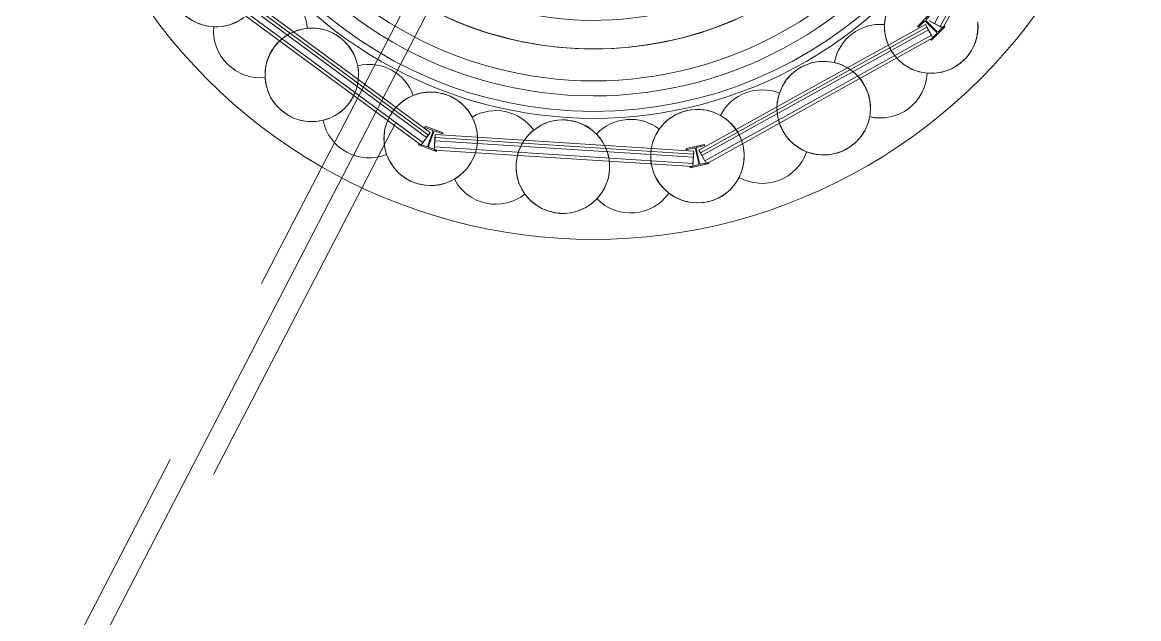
# Model space of a CAD drawing. Header units: metres. Extents: x 1753726 to 1755216, y 5920592 to 5921703.
# Drawn here: x 1753739.66 to 1753748.6, y 5920694.67 to 5920699.44 of the extents above; entities that cross this region are included whole.
import ezdxf

# ---------------------------------------------------------------- set-up
doc = ezdxf.new("R2010")
doc.units = ezdxf.units.M
doc.linetypes.add('CENTER', pattern=[50.8, 31.75, -6.35, 6.35, -6.35])
doc.linetypes.add('HIDDEN2', pattern=[4.7625, 3.175, -1.5875])
for name, color, linetype, lineweight in [('A-FLOR-____-OTLN', 9, 'Continuous', 9), ('A-WALL-____-OTLN', 2, 'Continuous', 9), ('P-PIPE-____-CNTR', 1, 'CENTER', 9), ('P-PIPE-____-OTLN', 6, 'HIDDEN2', 18), ('S-BEAM-____-OTLN', 7, 'Continuous', 9), ('S-FNDN-____-OTLN', 7, 'Continuous', 9)]:
    doc.layers.add(name, color=color, linetype=linetype, lineweight=lineweight)

# ---------------------------------------------------------------- blocks, each defined once
blk = doc.blocks.new('308492-ARUP-TUTB-MOD-0001_rvt-1-X-ARUP-GL-HERNE_BAY_ALIGNMENT')
at = {"layer": 'P-PIPE-____-CNTR'}
blk.add_line((1753730.0784, 5920674.7587), (1753743.1942, 5920700.0869), dxfattribs=at)
blk.add_line((1753730.0784, 5920674.7587), (1753743.1942, 5920700.0869), dxfattribs=at)
at = {"layer": 'P-PIPE-____-OTLN'}
for p, q in [((1753743.033, 5920700.1704), (1753729.9172, 5920674.8422)), ((1753730.2396, 5920674.6753), (1753743.3553, 5920700.0035))]:
    blk.add_line(p, q, dxfattribs=at)
blk = doc.blocks.new('Arup_Beam_Steel I Section_UC_AU1 - 150UC30-4477900-X-ARUP-GL-HERNE_BAY_ALIGNMENT')
at = {"layer": 'S-BEAM-____-OTLN'}
for p, q in [((1753746.9359, 5920699.52), (1753746.8284, 5920699.4111)), ((1753746.8284, 5920699.4111), (1753746.9359, 5920699.52)), ((1753746.8974, 5920699.4676), (1753746.9426, 5920699.5134)), ((1753746.9426, 5920699.5134), (1753746.8974, 5920699.4676)), ((1753746.9426, 5920699.5134), (1753746.9359, 5920699.52)), ((1753746.9359, 5920699.52), (1753746.9426, 5920699.5134)), ((1753746.8284, 5920699.4111), (1753746.8351, 5920699.4045)), ((1753746.8351, 5920699.4045), (1753746.8284, 5920699.4111)), ((1753746.8351, 5920699.4045), (1753746.8803, 5920699.4503)), ((1753746.8803, 5920699.4503), (1753746.8351, 5920699.4045)), ((1753746.8928, 5920699.4503), (1753746.9792, 5920699.3651)), ((1753746.9792, 5920699.3651), (1753746.8928, 5920699.4503)), ((1753746.9839, 5920699.3698), (1753746.8975, 5920699.455)), ((1753746.8975, 5920699.455), (1753746.9839, 5920699.3698)), ((1753746.9408, 5920699.3001), (1753747.0483, 5920699.409)), ((1753747.0483, 5920699.409), (1753746.9408, 5920699.3001)), ((1753747.0416, 5920699.4156), (1753746.9965, 5920699.3698)), ((1753746.9965, 5920699.3698), (1753747.0416, 5920699.4156)), ((1753747.0483, 5920699.409), (1753747.0416, 5920699.4156)), ((1753747.0416, 5920699.4156), (1753747.0483, 5920699.409)), ((1753746.9793, 5920699.3525), (1753746.9341, 5920699.3067)), ((1753746.9341, 5920699.3067), (1753746.9793, 5920699.3525)), ((1753746.9341, 5920699.3067), (1753746.9408, 5920699.3001)), ((1753746.9408, 5920699.3001), (1753746.9341, 5920699.3067))]:
    blk.add_line(p, q, dxfattribs=at)
for centre, major_axis, start_param, end_param in [((1753746.8866, 5920699.444), (-0.00422, 0.00783), 5.009635, 6.580431), ((1753746.8866, 5920699.444), (-0.00422, 0.00783), 5.009635, 6.580431), ((1753746.9037, 5920699.4614), (-0.00422, 0.00783), 0.297246, 1.868042), ((1753746.9037, 5920699.4614), (-0.00422, 0.00783), 0.297246, 1.868042), ((1753746.973, 5920699.3587), (0.00202, 0.00867), 4.162059, 5.732855), ((1753746.973, 5920699.3587), (0.00202, 0.00867), 4.162059, 5.732855), ((1753746.9901, 5920699.3761), (-0.00112, 0.00883), 2.236949, 3.807746), ((1753746.9901, 5920699.3761), (-0.00112, 0.00883), 2.236949, 3.807746)]:
    blk.add_ellipse(centre, major_axis=major_axis, ratio=1, start_param=start_param, end_param=end_param, dxfattribs=at)
blk = doc.blocks.new('Arup_Beam_Steel I Section_UC_AU1 - 150UC30-4477483-X-ARUP-GL-HERNE_BAY_ALIGNMENT')
at = {"layer": 'S-BEAM-____-OTLN'}
for p, q in [((1753745.1231, 5920698.4656), (1753744.9739, 5920698.4321)), ((1753744.9739, 5920698.4321), (1753745.1231, 5920698.4656)), ((1753744.9739, 5920698.4321), (1753744.9759, 5920698.4229)), ((1753744.9759, 5920698.4229), (1753744.9739, 5920698.4321)), ((1753744.9759, 5920698.4229), (1753745.0387, 5920698.437)), ((1753745.0387, 5920698.437), (1753744.9759, 5920698.4229)), ((1753745.0493, 5920698.4302), (1753745.0759, 5920698.3118)), ((1753745.0759, 5920698.3118), (1753745.0493, 5920698.4302)), ((1753745.0823, 5920698.3132), (1753745.0557, 5920698.4317)), ((1753745.0557, 5920698.4317), (1753745.0823, 5920698.3132)), ((1753745.0625, 5920698.4423), (1753745.1252, 5920698.4564)), ((1753745.1252, 5920698.4564), (1753745.0625, 5920698.4423)), ((1753745.1252, 5920698.4564), (1753745.1231, 5920698.4656)), ((1753745.1231, 5920698.4656), (1753745.1252, 5920698.4564)), ((1753745.1557, 5920698.3206), (1753745.0929, 5920698.3065)), ((1753745.0929, 5920698.3065), (1753745.1557, 5920698.3206)), ((1753745.1577, 5920698.3114), (1753745.1557, 5920698.3206)), ((1753745.1557, 5920698.3206), (1753745.1577, 5920698.3114)), ((1753745.0691, 5920698.3011), (1753745.0064, 5920698.2871)), ((1753745.0064, 5920698.2871), (1753745.0691, 5920698.3011)), ((1753745.0064, 5920698.2871), (1753745.0084, 5920698.2779)), ((1753745.0084, 5920698.2779), (1753745.0064, 5920698.2871)), ((1753745.0084, 5920698.2779), (1753745.1577, 5920698.3114)), ((1753745.1577, 5920698.3114), (1753745.0084, 5920698.2779))]:
    blk.add_line(p, q, dxfattribs=at)
for centre, major_axis, start_param, end_param in [((1753745.0406, 5920698.4283), (0.00556, 0.00695), 5.608131, 7.178928), ((1753745.0406, 5920698.4283), (0.00556, 0.00695), 5.608131, 7.178928), ((1753745.0644, 5920698.4336), (0.00011, 0.0089), 0.232833, 1.80363), ((1753745.0644, 5920698.4336), (0.00011, 0.0089), 0.232833, 1.80363), ((1753745.0672, 5920698.3098), (0.00011, 0.0089), 3.374426, 4.945222), ((1753745.0672, 5920698.3098), (0.00011, 0.0089), 3.374426, 4.945222), ((1753745.091, 5920698.3152), (0.00011, 0.0089), 1.80363, 3.374426), ((1753745.091, 5920698.3152), (0.00011, 0.0089), 1.80363, 3.374426)]:
    blk.add_ellipse(centre, major_axis=major_axis, ratio=1, start_param=start_param, end_param=end_param, dxfattribs=at)
blk = doc.blocks.new('Arup_Beam_Steel I Section_UC_AU1 - 150UC30-4477901-X-ARUP-GL-HERNE_BAY_ALIGNMENT')
at = {"layer": 'S-BEAM-____-OTLN'}
for p, q in [((1753742.8844, 5920698.6111), (1753742.8812, 5920698.6022)), ((1753742.8812, 5920698.6022), (1753742.8844, 5920698.6111)), ((1753742.8812, 5920698.6022), (1753742.9416, 5920698.5802)), ((1753742.9416, 5920698.5802), (1753742.8812, 5920698.6022)), ((1753743.0281, 5920698.5585), (1753742.8844, 5920698.6111)), ((1753742.8844, 5920698.6111), (1753743.0281, 5920698.5585)), ((1753742.9469, 5920698.5688), (1753742.9052, 5920698.4547)), ((1753742.9052, 5920698.4547), (1753742.9469, 5920698.5688)), ((1753742.9114, 5920698.4525), (1753742.9531, 5920698.5665)), ((1753742.9531, 5920698.5665), (1753742.9114, 5920698.4525)), ((1753742.9645, 5920698.5718), (1753743.0249, 5920698.5497)), ((1753743.0249, 5920698.5497), (1753742.9645, 5920698.5718)), ((1753743.0249, 5920698.5497), (1753743.0281, 5920698.5585)), ((1753743.0281, 5920698.5585), (1753743.0249, 5920698.5497)), ((1753742.8334, 5920698.4715), (1753742.8302, 5920698.4627)), ((1753742.8302, 5920698.4627), (1753742.8334, 5920698.4715)), ((1753742.8302, 5920698.4627), (1753742.9739, 5920698.4101)), ((1753742.9739, 5920698.4101), (1753742.8302, 5920698.4627)), ((1753742.8938, 5920698.4494), (1753742.8334, 5920698.4715)), ((1753742.8334, 5920698.4715), (1753742.8938, 5920698.4494)), ((1753742.9771, 5920698.419), (1753742.9167, 5920698.4411)), ((1753742.9167, 5920698.4411), (1753742.9771, 5920698.419)), ((1753742.9739, 5920698.4101), (1753742.9771, 5920698.419)), ((1753742.9771, 5920698.419), (1753742.9739, 5920698.4101))]:
    blk.add_line(p, q, dxfattribs=at)
for centre, major_axis, start_param, end_param in [((1753742.9385, 5920698.5718), (0.00155, 0.00876), 4.537134, 6.10793), ((1753742.9385, 5920698.5718), (0.00155, 0.00876), 4.537134, 6.10793), ((1753742.9614, 5920698.5634), (-0.00876, 0.00155), 4.537134, 6.10793), ((1753742.9614, 5920698.5634), (-0.00876, 0.00155), 4.537134, 6.10793), ((1753742.8968, 5920698.4578), (-0.00363, 0.00813), 2.371192, 3.941989), ((1753742.8968, 5920698.4578), (-0.00363, 0.00813), 2.371192, 3.941989), ((1753742.9198, 5920698.4494), (-0.00876, 0.00155), 6.10793, 7.678726), ((1753742.9198, 5920698.4494), (-0.00876, 0.00155), 6.10793, 7.678726)]:
    blk.add_ellipse(centre, major_axis=major_axis, ratio=1, start_param=start_param, end_param=end_param, dxfattribs=at)
blk = doc.blocks.new('308492-ARUP-STTW-MOD-0300_rvt-1-X-ARUP-GL-HERNE_BAY_ALIGNMENT')
at = {"layer": 'A-WALL-____-OTLN'}
for p, q in [((1753747.947, 5920701.2617), (1753746.9656, 5920699.4334)), ((1753746.9656, 5920699.4334), (1753747.947, 5920701.2617)), ((1753747.0097, 5920699.4098), (1753747.9911, 5920701.2381)), ((1753747.0317, 5920699.398), (1753748.0131, 5920701.2262)), ((1753748.0131, 5920701.2262), (1753747.0317, 5920699.398)), ((1753742.896, 5920698.5207), (1753741.226, 5920699.7523)), ((1753741.226, 5920699.7523), (1753742.896, 5920698.5207)), ((1753742.9109, 5920698.5408), (1753741.2409, 5920699.7724)), ((1753742.9257, 5920698.561), (1753741.2557, 5920699.7925)), ((1753741.2557, 5920699.7925), (1753742.9257, 5920698.561)), ((1753742.9257, 5920698.561), (1753741.2557, 5920699.7925)), ((1753741.2557, 5920699.7925), (1753742.9257, 5920698.561)), ((1753741.1815, 5920699.6919), (1753742.8515, 5920698.4604)), ((1753742.8515, 5920698.4604), (1753741.1815, 5920699.6919)), ((1753741.1964, 5920699.712), (1753742.8664, 5920698.4805)), ((1753746.8911, 5920699.4278), (1753745.0771, 5920698.4204)), ((1753745.0771, 5920698.4204), (1753746.8911, 5920699.4278)), ((1753746.8911, 5920699.4278), (1753745.0771, 5920698.4204)), ((1753745.0771, 5920698.4204), (1753746.8911, 5920699.4278)), ((1753746.9033, 5920699.406), (1753745.0893, 5920698.3985)), ((1753746.8911, 5920699.4278), (1753746.9154, 5920699.3841)), ((1753746.9154, 5920699.3841), (1753746.8911, 5920699.4278)), ((1753746.8911, 5920699.4278), (1753746.9518, 5920699.3186)), ((1753746.8911, 5920699.4278), (1753746.9033, 5920699.406)), ((1753746.9397, 5920699.3404), (1753746.9033, 5920699.406)), ((1753746.9656, 5920699.4334), (1753746.9216, 5920699.4571)), ((1753746.9656, 5920699.4334), (1753746.9216, 5920699.4571)), ((1753747.0317, 5920699.398), (1753746.9216, 5920699.4571)), ((1753747.0097, 5920699.4098), (1753746.9436, 5920699.4453)), ((1753747.0317, 5920699.398), (1753747.0097, 5920699.4098)), ((1753746.9154, 5920699.3841), (1753745.1014, 5920698.3767)), ((1753745.1014, 5920698.3767), (1753746.9154, 5920699.3841)), ((1753745.1257, 5920698.3329), (1753746.9397, 5920699.3404)), ((1753745.1378, 5920698.3111), (1753746.9518, 5920699.3186)), ((1753746.9518, 5920699.3186), (1753745.1378, 5920698.3111)), ((1753746.9397, 5920699.3404), (1753746.9518, 5920699.3186)), ((1753742.9257, 5920698.561), (1753742.8515, 5920698.4604)), ((1753742.8664, 5920698.4805), (1753742.9109, 5920698.5408)), ((1753742.9257, 5920698.561), (1753742.896, 5920698.5207)), ((1753742.896, 5920698.5207), (1753742.9257, 5920698.561)), ((1753742.9257, 5920698.561), (1753742.9109, 5920698.5408)), ((1753742.9569, 5920698.4207), (1753742.965, 5920698.5454)), ((1753742.9585, 5920698.4456), (1753742.9634, 5920698.5205)), ((1753742.9618, 5920698.4955), (1753742.965, 5920698.5454)), ((1753742.9618, 5920698.4955), (1753742.965, 5920698.5454)), ((1753745.0325, 5920698.3623), (1753742.9618, 5920698.4955)), ((1753742.9618, 5920698.4955), (1753745.0325, 5920698.3623)), ((1753742.9634, 5920698.5205), (1753742.965, 5920698.5454)), ((1753745.0341, 5920698.3873), (1753742.9634, 5920698.5205)), ((1753745.0357, 5920698.4122), (1753742.965, 5920698.5454)), ((1753742.965, 5920698.5454), (1753745.0357, 5920698.4122)), ((1753745.0357, 5920698.4122), (1753742.965, 5920698.5454)), ((1753742.965, 5920698.5454), (1753745.0357, 5920698.4122)), ((1753742.8664, 5920698.4805), (1753742.8515, 5920698.4604)), ((1753742.9569, 5920698.4207), (1753742.9585, 5920698.4456)), ((1753742.9569, 5920698.4207), (1753745.0277, 5920698.2875)), ((1753745.0277, 5920698.2875), (1753742.9569, 5920698.4207)), ((1753742.9585, 5920698.4456), (1753745.0293, 5920698.3124)), ((1753745.0357, 5920698.4122), (1753745.0277, 5920698.2875)), ((1753745.0357, 5920698.4122), (1753745.0325, 5920698.3623)), ((1753745.0325, 5920698.3623), (1753745.0357, 5920698.4122)), ((1753745.0357, 5920698.4122), (1753745.0341, 5920698.3873)), ((1753745.1014, 5920698.3767), (1753745.0771, 5920698.4204)), ((1753745.1014, 5920698.3767), (1753745.0771, 5920698.4204)), ((1753745.1378, 5920698.3111), (1753745.0771, 5920698.4204)), ((1753745.0893, 5920698.3985), (1753745.0771, 5920698.4204)), ((1753745.0293, 5920698.3124), (1753745.0341, 5920698.3873)), ((1753745.1257, 5920698.3329), (1753745.0893, 5920698.3985)), ((1753745.1378, 5920698.3111), (1753745.1257, 5920698.3329)), ((1753745.0293, 5920698.3124), (1753745.0277, 5920698.2875))]:
    blk.add_line(p, q, dxfattribs=at)
at = {"layer": 'S-BEAM-____-OTLN'}
for radius in [3.405, 3.405, 3.405, 3.405, 3.105, 3.105, 3.105, 3.105]:
    blk.add_arc((1753744.234, 5920702.0796), radius, 176.28086, 356.28086, dxfattribs=at)
at = {"layer": 'S-FNDN-____-OTLN', "flags": 128}
for points in [[(1753741.1909, 5920699.408), (1753741.1314, 5920699.4153), (1753741.0739, 5920699.4319), (1753741.0198, 5920699.4576), (1753740.9704, 5920699.4915), (1753740.9271, 5920699.5328), (1753740.8909, 5920699.5805), (1753740.8627, 5920699.6334), (1753740.8434, 5920699.6901), (1753740.8333, 5920699.7491), (1753740.8327, 5920699.809), (1753740.8417, 5920699.8682)], [(1753740.8417, 5920699.8682), (1753740.8327, 5920699.809), (1753740.8333, 5920699.7491), (1753740.8434, 5920699.6901), (1753740.8627, 5920699.6334), (1753740.8909, 5920699.5805), (1753740.9271, 5920699.5328), (1753740.9704, 5920699.4915), (1753741.0198, 5920699.4576), (1753741.0739, 5920699.4319), (1753741.1314, 5920699.4153), (1753741.1909, 5920699.408)], [(1753746.5637, 5920699.4259), (1753746.5713, 5920699.4868), (1753746.5887, 5920699.5455), (1753746.6154, 5920699.6007), (1753746.6508, 5920699.6508), (1753746.6939, 5920699.6944), (1753746.7435, 5920699.7304), (1753746.7983, 5920699.7579), (1753746.8569, 5920699.7761), (1753746.9176, 5920699.7845)], [(1753746.9176, 5920699.7845), (1753746.8569, 5920699.7761), (1753746.7983, 5920699.7579), (1753746.7435, 5920699.7304), (1753746.6939, 5920699.6944), (1753746.6508, 5920699.6508), (1753746.6154, 5920699.6007), (1753746.5887, 5920699.5455), (1753746.5713, 5920699.4868), (1753746.5637, 5920699.4259)], [(1753741.4334, 5920699.4839), (1753741.3787, 5920699.4493), (1753741.3188, 5920699.4247), (1753741.2556, 5920699.4108), (1753741.1909, 5920699.408)], [(1753741.1909, 5920699.408), (1753741.2556, 5920699.4108), (1753741.3188, 5920699.4247), (1753741.3787, 5920699.4493), (1753741.4334, 5920699.4839)], [(1753741.6749, 5920699.2456), (1753741.7087, 5920699.2852), (1753741.7476, 5920699.3198), (1753741.791, 5920699.3487), (1753741.8379, 5920699.3712), (1753741.8875, 5920699.3871), (1753741.9389, 5920699.3959)], [(1753741.9389, 5920699.3959), (1753741.8875, 5920699.3871), (1753741.8379, 5920699.3712), (1753741.791, 5920699.3487), (1753741.7476, 5920699.3198), (1753741.7087, 5920699.2852), (1753741.6749, 5920699.2456)], [(1753741.9389, 5920699.3959), (1753742.0002, 5920699.397), (1753742.0609, 5920699.3882), (1753742.1193, 5920699.3696), (1753742.1739, 5920699.3417), (1753742.2232, 5920699.3052), (1753742.2659, 5920699.2613), (1753742.3009, 5920699.2109), (1753742.3272, 5920699.1555), (1753742.3442, 5920699.0966)], [(1753742.3442, 5920699.0966), (1753742.3272, 5920699.1555), (1753742.3009, 5920699.2109), (1753742.2659, 5920699.2613), (1753742.2232, 5920699.3052), (1753742.1739, 5920699.3417), (1753742.1193, 5920699.3696), (1753742.0609, 5920699.3882), (1753742.0002, 5920699.397), (1753741.9389, 5920699.3959)], [(1753746.6749, 5920699.1432), (1753746.6405, 5920699.1823), (1753746.6118, 5920699.2258), (1753746.5894, 5920699.2728), (1753746.5737, 5920699.3225), (1753746.5651, 5920699.3738), (1753746.5637, 5920699.4259)], [(1753746.5637, 5920699.4259), (1753746.5651, 5920699.3738), (1753746.5737, 5920699.3225), (1753746.5894, 5920699.2728), (1753746.6118, 5920699.2258), (1753746.6405, 5920699.1823), (1753746.6749, 5920699.1432)], [(1753747.3115, 5920699.4477), (1753747.3127, 5920699.3878), (1753747.3044, 5920699.3284), (1753747.2867, 5920699.2712), (1753747.2602, 5920699.2175), (1753747.2254, 5920699.1687), (1753747.1833, 5920699.1261), (1753747.135, 5920699.0907), (1753747.0817, 5920699.0635), (1753747.0247, 5920699.0451), (1753746.9655, 5920699.036), (1753746.9056, 5920699.0365)], [(1753746.9056, 5920699.0365), (1753746.9655, 5920699.036), (1753747.0247, 5920699.0451), (1753747.0817, 5920699.0635), (1753747.135, 5920699.0907), (1753747.1833, 5920699.1261), (1753747.2254, 5920699.1687), (1753747.2602, 5920699.2175), (1753747.2867, 5920699.2712), (1753747.3044, 5920699.3284), (1753747.3127, 5920699.3878), (1753747.3115, 5920699.4477)], [(1753741.6021, 5920699.0021), (1753741.6028, 5920699.0539), (1753741.6106, 5920699.1051), (1753741.6255, 5920699.1547), (1753741.647, 5920699.2018), (1753741.6749, 5920699.2456)], [(1753741.6749, 5920699.2456), (1753741.647, 5920699.2018), (1753741.6255, 5920699.1547), (1753741.6106, 5920699.1051), (1753741.6028, 5920699.0539), (1753741.6021, 5920699.0021)], [(1753745.7217, 5920698.877), (1753745.7461, 5920698.9333), (1753745.7794, 5920698.9848), (1753745.8206, 5920699.0302), (1753745.8687, 5920699.0683), (1753745.9223, 5920699.098), (1753745.98, 5920699.1186), (1753746.0404, 5920699.1295), (1753746.1017, 5920699.1304), (1753746.1623, 5920699.1214)], [(1753746.1623, 5920699.1214), (1753746.1017, 5920699.1304), (1753746.0404, 5920699.1295), (1753745.98, 5920699.1186), (1753745.9223, 5920699.098), (1753745.8687, 5920699.0683), (1753745.8206, 5920699.0302), (1753745.7794, 5920698.9848), (1753745.7461, 5920698.9333), (1753745.7217, 5920698.877)], [(1753746.1623, 5920699.1214), (1753746.2218, 5920699.1021), (1753746.2772, 5920699.0732), (1753746.327, 5920699.0355), (1753746.3699, 5920698.9901), (1753746.4047, 5920698.9381)], [(1753746.4047, 5920698.9381), (1753746.3699, 5920698.9901), (1753746.327, 5920699.0355), (1753746.2772, 5920699.0732), (1753746.2218, 5920699.1021), (1753746.1623, 5920699.1214)], [(1753746.9056, 5920699.0365), (1753746.8544, 5920699.0446), (1753746.8048, 5920699.0596), (1753746.7578, 5920699.0814), (1753746.7142, 5920699.1094), (1753746.6749, 5920699.1432)], [(1753746.6749, 5920699.1432), (1753746.7142, 5920699.1094), (1753746.7578, 5920699.0814), (1753746.8048, 5920699.0596), (1753746.8544, 5920699.0446), (1753746.9056, 5920699.0365)], [(1753742.3442, 5920699.0966), (1753742.3513, 5920699.0345), (1753742.3481, 5920698.9721), (1753742.3345, 5920698.9111), (1753742.311, 5920698.8532), (1753742.2782, 5920698.8)], [(1753742.2782, 5920698.8), (1753742.311, 5920698.8532), (1753742.3345, 5920698.9111), (1753742.3481, 5920698.9721), (1753742.3513, 5920699.0345), (1753742.3442, 5920699.0966)], [(1753742.0668, 5920698.6588), (1753742.0077, 5920698.6491), (1753741.9478, 5920698.6489), (1753741.8887, 5920698.6582), (1753741.8317, 5920698.6769), (1753741.7785, 5920698.7043), (1753741.7303, 5920698.7399), (1753741.6884, 5920698.7827), (1753741.6539, 5920698.8316), (1753741.6276, 5920698.8854), (1753741.6102, 5920698.9427), (1753741.6021, 5920699.0021)], [(1753741.6021, 5920699.0021), (1753741.6102, 5920698.9427), (1753741.6276, 5920698.8854), (1753741.6539, 5920698.8316), (1753741.6884, 5920698.7827), (1753741.7303, 5920698.7399), (1753741.7785, 5920698.7043), (1753741.8317, 5920698.6769), (1753741.8887, 5920698.6582), (1753741.9478, 5920698.6489), (1753742.0077, 5920698.6491), (1753742.0668, 5920698.6588)], [(1753742.5769, 5920698.6394), (1753742.5982, 5920698.687), (1753742.6258, 5920698.7311), (1753742.6593, 5920698.771), (1753742.698, 5920698.8059), (1753742.7411, 5920698.8351), (1753742.7879, 5920698.858)], [(1753742.7879, 5920698.858), (1753742.7411, 5920698.8351), (1753742.698, 5920698.8059), (1753742.6593, 5920698.771), (1753742.6258, 5920698.7311), (1753742.5982, 5920698.687), (1753742.5769, 5920698.6394)], [(1753742.7879, 5920698.858), (1753742.8464, 5920698.8764), (1753742.9071, 5920698.885), (1753742.9684, 5920698.8835), (1753743.0287, 5920698.8722), (1753743.0863, 5920698.8511), (1753743.1396, 5920698.821), (1753743.1874, 5920698.7825), (1753743.2283, 5920698.7368), (1753743.2611, 5920698.685)], [(1753743.2611, 5920698.685), (1753743.2283, 5920698.7368), (1753743.1874, 5920698.7825), (1753743.1396, 5920698.821), (1753743.0863, 5920698.8511), (1753743.0287, 5920698.8722), (1753742.9684, 5920698.8835), (1753742.9071, 5920698.885), (1753742.8464, 5920698.8764), (1753742.7879, 5920698.858)], [(1753745.7488, 5920698.5744), (1753745.7267, 5920698.6217), (1753745.7114, 5920698.6714), (1753745.7032, 5920698.7229), (1753745.7022, 5920698.775), (1753745.7084, 5920698.8267), (1753745.7217, 5920698.877)], [(1753745.7217, 5920698.877), (1753745.7084, 5920698.8267), (1753745.7022, 5920698.775), (1753745.7032, 5920698.7229), (1753745.7114, 5920698.6714), (1753745.7267, 5920698.6217), (1753745.7488, 5920698.5744)], [(1753746.4047, 5920698.9381), (1753746.4311, 5920698.879), (1753746.4469, 5920698.8162), (1753746.4517, 5920698.7517), (1753746.4453, 5920698.6872)], [(1753746.4453, 5920698.6872), (1753746.4517, 5920698.7517), (1753746.4469, 5920698.8162), (1753746.4311, 5920698.879), (1753746.4047, 5920698.9381)], [(1753742.2782, 5920698.8), (1753742.2353, 5920698.7515), (1753742.1848, 5920698.711), (1753742.1281, 5920698.6798), (1753742.0668, 5920698.6588)], [(1753742.0668, 5920698.6588), (1753742.1281, 5920698.6798), (1753742.1848, 5920698.711), (1753742.2353, 5920698.7515), (1753742.2782, 5920698.8)], [(1753743.2611, 5920698.685), (1753743.2855, 5920698.6275), (1753743.2999, 5920698.5667), (1753743.3041, 5920698.5043), (1753743.2978, 5920698.4421), (1753743.2813, 5920698.3818)], [(1753743.2813, 5920698.3818), (1753743.2978, 5920698.4421), (1753743.3041, 5920698.5043), (1753743.2999, 5920698.5667), (1753743.2855, 5920698.6275), (1753743.2611, 5920698.685)], [(1753744.7592, 5920698.5876), (1753744.7985, 5920698.6347), (1753744.8449, 5920698.6748), (1753744.8972, 5920698.7067), (1753744.9541, 5920698.7297), (1753745.0139, 5920698.7431), (1753745.0751, 5920698.7466), (1753745.1361, 5920698.7401), (1753745.1952, 5920698.7237), (1753745.2508, 5920698.6979)], [(1753745.2508, 5920698.6979), (1753745.1952, 5920698.7237), (1753745.1361, 5920698.7401), (1753745.0751, 5920698.7466), (1753745.0139, 5920698.7431), (1753744.9541, 5920698.7297), (1753744.8972, 5920698.7067), (1753744.8449, 5920698.6748), (1753744.7985, 5920698.6347), (1753744.7592, 5920698.5876)], [(1753745.2508, 5920698.6979), (1753745.3024, 5920698.6627), (1753745.3474, 5920698.6193), (1753745.3846, 5920698.5691), (1753745.413, 5920698.5134), (1753745.4317, 5920698.4538)], [(1753745.4317, 5920698.4538), (1753745.413, 5920698.5134), (1753745.3846, 5920698.5691), (1753745.3474, 5920698.6193), (1753745.3024, 5920698.6627), (1753745.2508, 5920698.6979)], [(1753746.4453, 5920698.6872), (1753746.4296, 5920698.6294), (1753746.4049, 5920698.5749), (1753746.3719, 5920698.5249), (1753746.3313, 5920698.4809), (1753746.2842, 5920698.4439), (1753746.2318, 5920698.4148), (1753746.1754, 5920698.3945), (1753746.1166, 5920698.3834), (1753746.0567, 5920698.3818), (1753745.9974, 5920698.3898), (1753745.94, 5920698.4071)], [(1753745.94, 5920698.4071), (1753745.9974, 5920698.3898), (1753746.0567, 5920698.3818), (1753746.1166, 5920698.3834), (1753746.1754, 5920698.3945), (1753746.2318, 5920698.4148), (1753746.2842, 5920698.4439), (1753746.3313, 5920698.4809), (1753746.3719, 5920698.5249), (1753746.4049, 5920698.5749), (1753746.4296, 5920698.6294), (1753746.4453, 5920698.6872)], [(1753742.5757, 5920698.3852), (1753742.5618, 5920698.4351), (1753742.5549, 5920698.4865), (1753742.5552, 5920698.5383), (1753742.5625, 5920698.5896), (1753742.5769, 5920698.6394)], [(1753742.5769, 5920698.6394), (1753742.5625, 5920698.5896), (1753742.5552, 5920698.5383), (1753742.5549, 5920698.4865), (1753742.5618, 5920698.4351), (1753742.5757, 5920698.3852)], [(1753743.7541, 5920698.5811), (1753743.8051, 5920698.6152), (1753743.8609, 5920698.6406), (1753743.9201, 5920698.6565), (1753743.9811, 5920698.6625), (1753744.0423, 5920698.6585), (1753744.102, 5920698.6446), (1753744.1587, 5920698.6212), (1753744.2108, 5920698.5888), (1753744.2569, 5920698.5484)], [(1753744.2569, 5920698.5484), (1753744.2108, 5920698.5888), (1753744.1587, 5920698.6212), (1753744.102, 5920698.6446), (1753744.0423, 5920698.6585), (1753743.9811, 5920698.6625), (1753743.9201, 5920698.6565), (1753743.8609, 5920698.6406), (1753743.8051, 5920698.6152), (1753743.7541, 5920698.5811)], [(1753744.6999, 5920698.2896), (1753744.692, 5920698.3412), (1753744.6914, 5920698.3933), (1753744.698, 5920698.4449), (1753744.7117, 5920698.4952), (1753744.7322, 5920698.5431), (1753744.7592, 5920698.5876)], [(1753744.7592, 5920698.5876), (1753744.7322, 5920698.5431), (1753744.7117, 5920698.4952), (1753744.698, 5920698.4449), (1753744.6914, 5920698.3933), (1753744.692, 5920698.3412), (1753744.6999, 5920698.2896)], [(1753743.6133, 5920698.3119), (1753743.6203, 5920698.3635), (1753743.6343, 5920698.4137), (1753743.6552, 5920698.4614), (1753743.6825, 5920698.5058), (1753743.7157, 5920698.5459), (1753743.7541, 5920698.5811)], [(1753743.7541, 5920698.5811), (1753743.7157, 5920698.5459), (1753743.6825, 5920698.5058), (1753743.6552, 5920698.4614), (1753743.6343, 5920698.4137), (1753743.6203, 5920698.3635), (1753743.6133, 5920698.3119)], [(1753744.2569, 5920698.5484), (1753744.2965, 5920698.5001), (1753744.3275, 5920698.4458), (1753744.349, 5920698.3872), (1753744.3605, 5920698.3257), (1753744.3617, 5920698.2632)], [(1753744.3617, 5920698.2632), (1753744.3605, 5920698.3257), (1753744.349, 5920698.3872), (1753744.3275, 5920698.4458), (1753744.2965, 5920698.5001), (1753744.2569, 5920698.5484)], [(1753745.94, 5920698.4071), (1753745.8932, 5920698.4292), (1753745.8499, 5920698.4577), (1753745.8109, 5920698.4918), (1753745.777, 5920698.5309), (1753745.7488, 5920698.5744)], [(1753745.7488, 5920698.5744), (1753745.777, 5920698.5309), (1753745.8109, 5920698.4918), (1753745.8499, 5920698.4577), (1753745.8932, 5920698.4292), (1753745.94, 5920698.4071)], [(1753745.4317, 5920698.4538), (1753745.4404, 5920698.3897), (1753745.4379, 5920698.325), (1753745.4243, 5920698.2617), (1753745.4, 5920698.2016)], [(1753745.4, 5920698.2016), (1753745.4243, 5920698.2617), (1753745.4379, 5920698.325), (1753745.4404, 5920698.3897), (1753745.4317, 5920698.4538)], [(1753743.1183, 5920698.1868), (1753743.0644, 5920698.1608), (1753743.007, 5920698.1438), (1753742.9476, 5920698.1361), (1753742.8877, 5920698.1379), (1753742.8289, 5920698.1493), (1753742.7726, 5920698.1698), (1753742.7204, 5920698.1991), (1753742.6735, 5920698.2363), (1753742.633, 5920698.2805), (1753742.6002, 5920698.3306), (1753742.5757, 5920698.3852)], [(1753742.5757, 5920698.3852), (1753742.6002, 5920698.3306), (1753742.633, 5920698.2805), (1753742.6735, 5920698.2363), (1753742.7204, 5920698.1991), (1753742.7726, 5920698.1698), (1753742.8289, 5920698.1493), (1753742.8877, 5920698.1379), (1753742.9476, 5920698.1361), (1753743.007, 5920698.1438), (1753743.0644, 5920698.1608), (1753743.1183, 5920698.1868)], [(1753743.2813, 5920698.3818), (1753743.2539, 5920698.3232), (1753743.2169, 5920698.2701), (1753743.1712, 5920698.2242), (1753743.1183, 5920698.1868)], [(1753743.1183, 5920698.1868), (1753743.1712, 5920698.2242), (1753743.2169, 5920698.2701), (1753743.2539, 5920698.3232), (1753743.2813, 5920698.3818)], [(1753743.6837, 5920698.0677), (1753743.6563, 5920698.1117), (1753743.6352, 5920698.159), (1753743.6209, 5920698.2088), (1753743.6135, 5920698.26), (1753743.6133, 5920698.3119)], [(1753743.6133, 5920698.3119), (1753743.6135, 5920698.26), (1753743.6209, 5920698.2088), (1753743.6352, 5920698.159), (1753743.6563, 5920698.1117), (1753743.6837, 5920698.0677)], [(1753744.3617, 5920698.2632), (1753744.3519, 5920698.1992), (1753744.3313, 5920698.1379), (1753744.3004, 5920698.081), (1753744.2602, 5920698.0302)], [(1753744.2602, 5920698.0302), (1753744.3004, 5920698.081), (1753744.3313, 5920698.1379), (1753744.3519, 5920698.1992), (1753744.3617, 5920698.2632)], [(1753744.8363, 5920698.0752), (1753744.7976, 5920698.1096), (1753744.764, 5920698.1491), (1753744.7362, 5920698.1928), (1753744.7147, 5920698.24), (1753744.6999, 5920698.2896)], [(1753744.6999, 5920698.2896), (1753744.7147, 5920698.24), (1753744.7362, 5920698.1928), (1753744.764, 5920698.1491), (1753744.7976, 5920698.1096), (1753744.8363, 5920698.0752)], [(1753745.4, 5920698.2016), (1753745.3687, 5920698.1506), (1753745.3296, 5920698.1052), (1753745.2838, 5920698.0666), (1753745.2324, 5920698.0358), (1753745.1768, 5920698.0135), (1753745.1184, 5920698.0004), (1753745.0586, 5920697.9968), (1753744.999, 5920698.0027), (1753744.9411, 5920698.0181), (1753744.8864, 5920698.0424), (1753744.8363, 5920698.0752)], [(1753744.8363, 5920698.0752), (1753744.8864, 5920698.0424), (1753744.9411, 5920698.0181), (1753744.999, 5920698.0027), (1753745.0586, 5920697.9968), (1753745.1184, 5920698.0004), (1753745.1768, 5920698.0135), (1753745.2324, 5920698.0358), (1753745.2838, 5920698.0666), (1753745.3296, 5920698.1052), (1753745.3687, 5920698.1506), (1753745.4, 5920698.2016)], [(1753744.2602, 5920698.0302), (1753744.2158, 5920697.9901), (1753744.1655, 5920697.9575), (1753744.1107, 5920697.9334), (1753744.0527, 5920697.9183), (1753743.9931, 5920697.9126), (1753743.9333, 5920697.9165), (1753743.875, 5920697.9298), (1753743.8194, 5920697.9523), (1753743.7682, 5920697.9834), (1753743.7226, 5920698.0221), (1753743.6837, 5920698.0677)], [(1753743.6837, 5920698.0677), (1753743.7226, 5920698.0221), (1753743.7682, 5920697.9834), (1753743.8194, 5920697.9523), (1753743.875, 5920697.9298), (1753743.9333, 5920697.9165), (1753743.9931, 5920697.9126), (1753744.0527, 5920697.9183), (1753744.1107, 5920697.9334), (1753744.1655, 5920697.9575), (1753744.2158, 5920697.9901), (1753744.2602, 5920698.0302)]]:
    blk.add_lwpolyline(points, dxfattribs=at)
at = {"layer": 'S-FNDN-____-OTLN'}
for centre, radius, start, end in [((1753744.234, 5920702.0796), 4.375, 176.28086, 356.28086), ((1753744.234, 5920702.0796), 4.375, 176.28086, 356.28086), ((1753744.234, 5920702.0796), 3.225, 176.28086, 356.28086), ((1753744.234, 5920702.0796), 3.225, 176.28086, 356.28086), ((1753741.2068, 5920699.7826), 0.375, 166.8043, 267.5756), ((1753741.2068, 5920699.7826), 0.375, 166.8043, 267.5756), ((1753741.5645, 5920699.3752), 0.375, 3.16794, 87.5756), ((1753741.5645, 5920699.3752), 0.375, 3.16794, 87.5756), ((1753746.9384, 5920699.41), 0.375, 93.16794, 177.5756), ((1753741.2068, 5920699.7826), 0.375, 267.5756, 307.18995), ((1753741.5645, 5920699.3752), 0.375, 174.98612, 275.75742), ((1753741.5645, 5920699.3752), 0.375, 174.98612, 275.75742), ((1753741.5645, 5920699.3752), 0.375, 174.98612, 275.75742), ((1753741.5645, 5920699.3752), 0.375, 174.98612, 275.75742), ((1753741.9765, 5920699.0228), 0.375, 11.34976, 95.75742), ((1753741.9765, 5920699.0228), 0.375, 11.34976, 95.75742), ((1753746.9384, 5920699.41), 0.375, 177.5756, 225.37177), ((1753746.9384, 5920699.41), 0.375, 177.5756, 225.37177), ((1753746.9384, 5920699.41), 0.375, 264.98612, 5.75742), ((1753746.9384, 5920699.41), 0.375, 264.98612, 5.75742), ((1753741.9765, 5920699.0228), 0.375, 143.55359, 183.16794), ((1753746.0767, 5920698.7563), 0.375, 29.00813, 76.8043), ((1753746.9384, 5920699.41), 0.375, 225.37177, 264.98612), ((1753746.9384, 5920699.41), 0.375, 225.37177, 264.98612), ((1753741.9765, 5920699.0228), 0.375, 323.55359, 11.34976), ((1753742.4345, 5920698.7326), 0.375, 19.53157, 103.93924), ((1753742.4345, 5920698.7326), 0.375, 19.53157, 103.93924), ((1753746.5309, 5920699.0523), 0.375, 256.8043, 357.5756), ((1753746.5309, 5920699.0523), 0.375, 256.8043, 357.5756), ((1753746.5309, 5920699.0523), 0.375, 256.8043, 357.5756), ((1753742.9291, 5920698.5106), 0.375, 112.12106, 159.91722), ((1753742.9291, 5920698.5106), 0.375, 112.12106, 159.91722), ((1753742.9291, 5920698.5106), 0.375, 27.71339, 112.12106), ((1753742.9291, 5920698.5106), 0.375, 27.71339, 112.12106), ((1753746.0767, 5920698.7563), 0.375, 161.21196, 209.00813), ((1753741.9765, 5920699.0228), 0.375, 283.93924, 323.55359), ((1753741.9765, 5920699.0228), 0.375, 283.93924, 323.55359), ((1753743.4503, 5920698.3612), 0.375, 35.89521, 120.30287), ((1753743.4503, 5920698.3612), 0.375, 35.89521, 120.30287), ((1753743.4503, 5920698.3612), 0.375, 35.89521, 120.30287), ((1753743.4503, 5920698.3612), 0.375, 35.89521, 120.30287), ((1753742.9291, 5920698.5106), 0.375, 339.91722, 27.71339), ((1753745.0658, 5920698.3717), 0.375, 60.44067, 144.84833), ((1753745.0658, 5920698.3717), 0.375, 60.44067, 144.84833), ((1753745.0658, 5920698.3717), 0.375, 12.6445, 60.44067), ((1753745.0658, 5920698.3717), 0.375, 12.6445, 60.44067), ((1753746.0767, 5920698.7563), 0.375, 248.62248, 349.39378), ((1753746.0767, 5920698.7563), 0.375, 248.62248, 349.39378), ((1753742.9291, 5920698.5106), 0.375, 159.91722, 199.53157), ((1753742.9291, 5920698.5106), 0.375, 159.91722, 199.53157), ((1753743.9875, 5920698.2876), 0.375, 44.07703, 128.48469), ((1753743.9875, 5920698.2876), 0.375, 44.07703, 128.48469), ((1753744.5297, 5920698.2911), 0.375, 52.25885, 136.66651), ((1753744.5297, 5920698.2911), 0.375, 52.25885, 136.66651), ((1753745.0658, 5920698.3717), 0.375, 144.84833, 192.6445), ((1753743.9875, 5920698.2876), 0.375, 356.28086, 44.07703), ((1753743.9875, 5920698.2876), 0.375, 356.28086, 44.07703), ((1753746.0767, 5920698.7563), 0.375, 209.00813, 248.62248), ((1753745.0658, 5920698.3717), 0.375, 333.03015, 12.6445), ((1753745.585, 5920698.5278), 0.375, 240.44067, 341.21196), ((1753745.585, 5920698.5278), 0.375, 240.44067, 341.21196), ((1753745.585, 5920698.5278), 0.375, 240.44067, 341.21196), ((1753745.585, 5920698.5278), 0.375, 240.44067, 341.21196), ((1753742.9291, 5920698.5106), 0.375, 199.53157, 300.30287), ((1753742.9291, 5920698.5106), 0.375, 199.53157, 300.30287), ((1753742.9291, 5920698.5106), 0.375, 300.30287, 339.91722), ((1753742.9291, 5920698.5106), 0.375, 300.30287, 339.91722), ((1753743.9875, 5920698.2876), 0.375, 176.28086, 215.89521), ((1753743.9875, 5920698.2876), 0.375, 176.28086, 215.89521), ((1753743.9875, 5920698.2876), 0.375, 316.66651, 356.28086), ((1753743.9875, 5920698.2876), 0.375, 316.66651, 356.28086), ((1753745.0658, 5920698.3717), 0.375, 232.25885, 333.03015), ((1753745.0658, 5920698.3717), 0.375, 232.25885, 333.03015), ((1753743.9875, 5920698.2876), 0.375, 215.89521, 316.66651), ((1753743.9875, 5920698.2876), 0.375, 215.89521, 316.66651), ((1753744.5297, 5920698.2911), 0.375, 224.07703, 324.84833)]:
    blk.add_arc(centre, radius, start, end, dxfattribs=at)
for centre, major_axis, start_param, end_param in [((1753741.5645, 5920699.3752), (0.153, 0.3423), 5.188062, 6.661254), ((1753741.5645, 5920699.3752), (0.153, 0.3423), 5.188062, 6.661254), ((1753746.9384, 5920699.41), (-0.1185, 0.3558), 6.016829, 7.490021), ((1753741.2068, 5920699.7826), (0.375, 0), 4.670075, 5.361476), ((1753741.9765, 5920699.0228), (0.1601, 0.3391), 0.54164, 1.37584), ((1753741.9765, 5920699.0228), (0.371, 0.0544), 1.52569, 2.35989), ((1753746.5309, 5920699.0523), (0.3273, 0.183), 0.973468, 2.446659), ((1753746.5309, 5920699.0523), (0.342, 0.1538), 1.060656, 2.533848), ((1753746.5309, 5920699.0523), (0.342, 0.1538), 1.060656, 2.533848), ((1753746.5309, 5920699.0523), (0.3273, 0.183), 0.973468, 2.446659), ((1753741.9765, 5920699.0228), (0.2793, 0.2502), 1.775013, 2.466414), ((1753742.4345, 5920698.7326), (-0.3606, 0.1028), 3.760065, 5.233257), ((1753742.4345, 5920698.7326), (-0.3606, 0.1028), 3.760065, 5.233257), ((1753746.0767, 5920698.7563), (0.3395, 0.1592), 0.902068, 2.375259), ((1753746.0767, 5920698.7563), (-0.3597, 0.106), 4.768526, 6.241718), ((1753746.0767, 5920698.7563), (0.369, 0.0667), 0.32744, 1.161641), ((1753741.9765, 5920699.0228), (-0.3562, 0.1173), 2.823538, 3.657738), ((1753746.5309, 5920699.0523), (-0.0281, 0.3739), 2.836185, 4.594976), ((1753741.9765, 5920699.0228), (0.1202, 0.3552), 1.952472, 3.711263), ((1753741.9765, 5920699.0228), (0.1202, 0.3552), 1.952472, 3.711263), ((1753745.585, 5920698.5278), (-0.1126, 0.3577), 5.605234, 7.078426), ((1753745.585, 5920698.5278), (-0.3237, 0.1894), 4.868639, 6.34183), ((1753745.585, 5920698.5278), (-0.3237, 0.1894), 4.868639, 6.34183), ((1753745.585, 5920698.5278), (-0.1126, 0.3577), 5.605234, 7.078426), ((1753746.0767, 5920698.7563), (0.1903, 0.3231), 1.775138, 2.609338), ((1753746.0767, 5920698.7563), (-0.3317, 0.1749), 3.441735, 4.133136), ((1753746.0767, 5920698.7563), (0, 0.375), 4.527276, 5.218676), ((1753742.9291, 5920698.5106), (0.375, 0), 5.932675, 6.766875), ((1753744.5297, 5920698.2911), (0, 0.375), 5.624478, 7.09767), ((1753744.5297, 5920698.2911), (0, 0.375), 5.624478, 7.09767), ((1753742.4345, 5920698.7326), (0.1468, 0.3451), 2.170989, 3.92978), ((1753742.4345, 5920698.7326), (0.1468, 0.3451), 2.170989, 3.92978), ((1753742.4345, 5920698.7326), (0.1468, 0.3451), 2.170989, 3.92978), ((1753742.4345, 5920698.7326), (0.1337, 0.3503), 2.133489, 3.89228), ((1753745.0658, 5920698.3717), (0.3405, 0.157), 2.095986, 2.930186), ((1753743.9875, 5920698.2876), (0.373, 0.0389), 2.138462, 2.972663), ((1753743.9875, 5920698.2876), (-0.3748, 0.0122), 5.416529, 6.25073), ((1753746.0767, 5920698.7563), (0.0885, 0.3644), 2.315337, 3.006738), ((1753745.0658, 5920698.3717), (0, 0.375), 4.241676, 4.933077), ((1753745.0658, 5920698.3717), (0.2344, 0.2928), 2.466539, 3.157939), ((1753745.0658, 5920698.3717), (0.3656, 0.0834), 3.13806, 3.829461), ((1753743.4503, 5920698.3612), (0.3665, 0.0794), 3.41193, 5.170721), ((1753743.4503, 5920698.3612), (0.3665, 0.0794), 3.41193, 5.170721), ((1753743.4503, 5920698.3612), (0.3665, 0.0794), 3.41193, 5.170721), ((1753743.4503, 5920698.3612), (0.375, 0), 3.625283, 5.384074), ((1753744.5297, 5920698.2911), (0.3736, 0.0322), 3.824939, 5.58373), ((1753744.5297, 5920698.2911), (0.3736, 0.0322), 3.824939, 5.58373), ((1753744.5297, 5920698.2911), (0.3736, 0.0322), 3.824939, 5.58373)]:
    blk.add_ellipse(centre, major_axis=major_axis, ratio=1, start_param=start_param, end_param=end_param, dxfattribs=at)
at = {"layer": 'S-BEAM-____-OTLN'}
for name in ['Arup_Beam_Steel I Section_UC_AU1 - 150UC30-4477900-X-ARUP-GL-HERNE_BAY_ALIGNMENT', 'Arup_Beam_Steel I Section_UC_AU1 - 150UC30-4477901-X-ARUP-GL-HERNE_BAY_ALIGNMENT', 'Arup_Beam_Steel I Section_UC_AU1 - 150UC30-4477483-X-ARUP-GL-HERNE_BAY_ALIGNMENT']:
    blk.add_blockref(name, (0, 0), dxfattribs=at)
blk = doc.blocks.new('Bell Out - Insitu3 - Bell Out - Insitu-4292030-X-ARUP-GL-HERNE_BAY_ALIGNMENT')
at = {"layer": 'A-WALL-____-OTLN'}
for p, q in [((-689.2214, -411.8597), (-689.5857, -412.3539)), ((-688.7229, -412.9901), (-688.3586, -412.4959))]:
    blk.add_line(p, q, dxfattribs=at)
for radius, start, end in [(2.85, 0, 180), (2.85, 0, 180), (2.25, 0, 180), (2.25, 0, 180), (2.85, 180, 0), (2.85, 180, 0), (2.25, 180, 0), (2.25, 180, 0)]:
    blk.add_arc((-690.4511, -414.4308), radius, start, end, dxfattribs=at)
for points, knots in [([(-688.7598, -412.1368), (-688.7706, -412.1289), (-688.7923, -412.1132), (-688.8358, -412.0824), (-688.8901, -412.0459), (-688.9534, -412.0056), (-689.0134, -411.9697), (-689.0683, -411.9385), (-689.1167, -411.9123), (-689.1574, -411.8912), (-689.1918, -411.874), (-689.2114, -411.8645), (-689.22, -411.8604), (-689.2214, -411.8597), (-689.2214, -411.8597)], [0, 0, 0, 0, 0.047619, 0.095238, 0.190476, 0.285714, 0.380952, 0.47619, 0.571429, 0.666667, 0.761905, 0.880952, 0.940476, 1, 1, 1, 1]), ([(-689.2214, -411.8597), (-689.2214, -411.8597), (-689.2205, -411.8601), (-689.215, -411.8628), (-689.2013, -411.8694), (-689.1745, -411.8826), (-689.1261, -411.9072), (-689.0608, -411.9423), (-688.984, -411.9871), (-688.917, -412.0284), (-688.8549, -412.0693), (-688.8004, -412.1073), (-688.7734, -412.1269), (-688.7598, -412.1368)], [0, 0, 0, 0, 0.047619, 0.095238, 0.190476, 0.285714, 0.380952, 0.571429, 0.666667, 0.761905, 0.880952, 0.940476, 1, 1, 1, 1]), ([(-688.7598, -412.1368), (-688.749, -412.1448), (-688.7276, -412.1608), (-688.6854, -412.1934), (-688.6344, -412.2344), (-688.5772, -412.283), (-688.5078, -412.3452), (-688.4361, -412.4144), (-688.3862, -412.4662), (-688.3662, -412.4877), (-688.3597, -412.4947), (-688.3586, -412.4959), (-688.3586, -412.4959)], [0, 0, 0, 0, 0.047619, 0.095238, 0.190476, 0.285714, 0.380952, 0.571429, 0.761905, 0.880952, 0.940476, 1, 1, 1, 1]), ([(-688.3586, -412.4959), (-688.3586, -412.4959), (-688.3593, -412.4951), (-688.3635, -412.4906), (-688.3738, -412.4795), (-688.3944, -412.4578), (-688.4228, -412.4285), (-688.4586, -412.3928), (-688.5014, -412.3517), (-688.5506, -412.3066), (-688.6098, -412.2549), (-688.6672, -412.2077), (-688.7196, -412.1669), (-688.7464, -412.1468), (-688.7598, -412.1368)], [0, 0, 0, 0, 0.047619, 0.095238, 0.190476, 0.285714, 0.380952, 0.47619, 0.571429, 0.666667, 0.761905, 0.880952, 0.940476, 1, 1, 1, 1]), ([(-689.1158, -412.6198), (-689.1267, -412.6118), (-689.1484, -412.5961), (-689.1922, -412.5656), (-689.247, -412.5296), (-689.3111, -412.4905), (-689.3923, -412.4445), (-689.4638, -412.4085), (-689.5195, -412.3826), (-689.5549, -412.3669), (-689.5752, -412.3582), (-689.5842, -412.3545), (-689.5857, -412.3539), (-689.5857, -412.3539)], [0, 0, 0, 0, 0.047619, 0.095238, 0.190476, 0.285714, 0.380952, 0.571429, 0.666667, 0.761905, 0.880952, 0.940476, 1, 1, 1, 1]), ([(-689.5857, -412.3539), (-689.5857, -412.3539), (-689.5847, -412.3543), (-689.579, -412.3567), (-689.5648, -412.3626), (-689.5371, -412.3747), (-689.4872, -412.3973), (-689.4203, -412.43), (-689.342, -412.4727), (-689.274, -412.5126), (-689.2113, -412.5526), (-689.1565, -412.5903), (-689.1294, -412.6099), (-689.1158, -412.6198)], [0, 0, 0, 0, 0.047619, 0.095238, 0.190476, 0.285714, 0.380952, 0.571429, 0.666667, 0.761905, 0.880952, 0.940476, 1, 1, 1, 1]), ([(-688.7229, -412.9901), (-688.7229, -412.9901), (-688.7235, -412.9893), (-688.7275, -412.9845), (-688.7374, -412.9727), (-688.7571, -412.9498), (-688.7935, -412.9088), (-688.8445, -412.8546), (-688.9084, -412.7925), (-688.9666, -412.7393), (-689.0234, -412.6912), (-689.0756, -412.65), (-689.1023, -412.6298), (-689.1158, -412.6198)], [0, 0, 0, 0, 0.047619, 0.095238, 0.190476, 0.285714, 0.380952, 0.571429, 0.666667, 0.761905, 0.880952, 0.940476, 1, 1, 1, 1]), ([(-689.1158, -412.6198), (-689.105, -412.6278), (-689.0836, -412.6439), (-689.0415, -412.6767), (-688.9909, -412.7184), (-688.9346, -412.7681), (-688.8667, -412.8321), (-688.8111, -412.8897), (-688.7699, -412.9353), (-688.7444, -412.9645), (-688.7301, -412.9814), (-688.7239, -412.9888), (-688.7229, -412.9901), (-688.7229, -412.9901)], [0, 0, 0, 0, 0.047619, 0.095238, 0.190476, 0.285714, 0.380952, 0.571429, 0.666667, 0.761905, 0.880952, 0.940476, 1, 1, 1, 1])]:
    blk.add_open_spline(points, degree=3, knots=knots, dxfattribs=at)
blk = doc.blocks.new('Bell Out - Insitu6 - Bell Out - Insitu-4486780-X-ARUP-GL-HERNE_BAY_ALIGNMENT')
at = {"layer": 'A-WALL-____-OTLN'}
for radius, start, end in [(2.8486, 40.8, 220.8), (2.62, 40.8, 220.8), (2.25, 40.8, 220.8), (2.25, 40.8, 220.8), (2.8486, 220.8, 40.8), (2.62, 220.8, 40.8), (2.25, 220.8, 40.8), (2.25, 220.8, 40.8)]:
    blk.add_arc((-690.4508, -414.431), radius, start, end, dxfattribs=at)
blk = doc.blocks.new('308492-ARUP-STPW-MOD-1900_rvt-1-X-ARUP-GL-HERNE_BAY_ALIGNMENT')
at = {"layer": 'A-FLOR-____-OTLN'}
blk.add_arc((1753744.234, 5920702.0796), 3.35, 180, 0, dxfattribs=at)
blk.add_arc((1753744.234, 5920702.0796), 3.35, 180, 0, dxfattribs=at)
at = {"layer": 'A-WALL-____-OTLN'}
for name in ['Bell Out - Insitu3 - Bell Out - Insitu-4292030-X-ARUP-GL-HERNE_BAY_ALIGNMENT', 'Bell Out - Insitu6 - Bell Out - Insitu-4486780-X-ARUP-GL-HERNE_BAY_ALIGNMENT']:
    blk.add_blockref(name, (1754434.6848, 5921116.5106), dxfattribs=at)

msp = doc.modelspace()

# ---------------------------------------------------------------- block references
for name in ['308492-ARUP-TUTB-MOD-0001_rvt-1-X-ARUP-GL-HERNE_BAY_ALIGNMENT', '308492-ARUP-STPW-MOD-1900_rvt-1-X-ARUP-GL-HERNE_BAY_ALIGNMENT', '308492-ARUP-STTW-MOD-0300_rvt-1-X-ARUP-GL-HERNE_BAY_ALIGNMENT']:
    msp.add_blockref(name, (0, 0))

doc.saveas('drawing.dxf')
